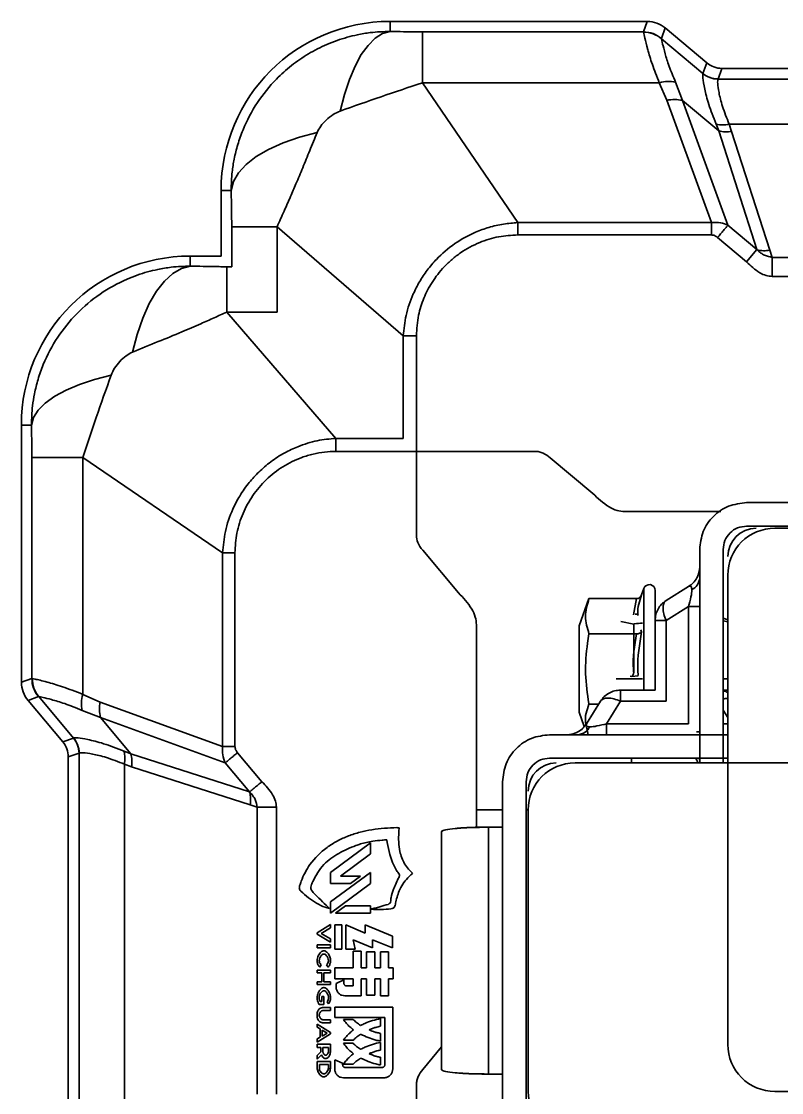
# Model space of a CAD drawing. Header units: millimetres. Extents: x 0 to 420, y 0 to 297.
# Drawn here: x 267.177 to 267.987, y 150.846 to 151.987 of the extents above; entities that cross this region are included whole.
import ezdxf

# ---------------------------------------------------------------- set-up
doc = ezdxf.new("R2010")
doc.units = ezdxf.units.MM

msp = doc.modelspace()

# ---------------------------------------------------------------- linework, layer by layer
at = {"color": 7, "linetype": 'Continuous', "lineweight": 35}
for p, q in [((267.8439, 151.9873), (267.5698, 151.9873)), ((267.5698, 151.9766), (267.5698, 151.9873)), ((267.8398, 151.9762), (267.8439, 151.9873)), ((267.8591, 151.9691), (267.8631, 151.9803)), ((267.9074, 151.9431), (267.8631, 151.9803)), ((267.6044, 151.9219), (267.6044, 151.9762)), ((267.6044, 151.9762), (267.8398, 151.9762)), ((267.8398, 151.9758), (267.8398, 151.9762)), ((267.8591, 151.9688), (267.8591, 151.9691)), ((267.9032, 151.9318), (267.8591, 151.9688)), ((267.9074, 151.9431), (267.9032, 151.9318)), ((267.9234, 151.9373), (267.9193, 151.9259)), ((268.3361, 151.9373), (267.9234, 151.9373)), ((267.9032, 151.9317), (267.9032, 151.9318)), ((267.9193, 151.9258), (267.9193, 151.9259)), ((268.3403, 151.9258), (267.9193, 151.9258)), ((267.7059, 151.773), (267.6044, 151.9219)), ((267.8567, 151.9219), (267.6044, 151.9219)), ((267.8649, 151.9033), (267.8567, 151.9219)), ((267.8814, 151.9032), (267.874, 151.9227)), ((267.9124, 151.773), (267.8649, 151.9033)), ((267.9298, 151.7702), (267.8814, 151.9032)), ((267.8814, 151.9032), (267.9201, 151.8707)), ((267.9201, 151.8707), (267.9172, 151.878)), ((267.9312, 151.8777), (267.9338, 151.8701)), ((268.3283, 151.8777), (267.9312, 151.8777)), ((267.9201, 151.8707), (267.9608, 151.7442)), ((267.9338, 151.8701), (267.9745, 151.7436)), ((267.3898, 151.8073), (267.3898, 151.7373)), ((267.4005, 151.8073), (267.3898, 151.8073)), ((267.4495, 151.7684), (267.4012, 151.7684)), ((267.4012, 151.7259), (267.4012, 151.7684)), ((267.5839, 151.6523), (267.4495, 151.7684)), ((267.4495, 151.7684), (267.4495, 151.6776)), ((267.7059, 151.7598), (267.7059, 151.773)), ((267.9124, 151.773), (267.7059, 151.773)), ((267.9608, 151.7442), (267.9298, 151.7702)), ((267.9124, 151.7598), (267.7059, 151.7598)), ((267.9498, 151.7311), (267.9188, 151.7571)), ((267.9498, 151.7311), (267.9608, 151.7442)), ((267.9745, 151.7436), (267.977, 151.7359)), ((267.357, 151.7266), (267.357, 151.7373)), ((267.3898, 151.7373), (267.357, 151.7373)), ((267.977, 151.7156), (267.977, 151.7359)), ((268.2825, 151.7359), (267.977, 151.7359)), ((267.3959, 151.7259), (267.4012, 151.7259)), ((268.2825, 151.7156), (267.977, 151.7156)), ((267.512, 151.5431), (267.3959, 151.6776)), ((267.4495, 151.6776), (267.3959, 151.6776)), ((267.5979, 151.6523), (267.5839, 151.6523)), ((267.5839, 151.6523), (267.5839, 151.5431)), ((267.5979, 151.6523), (267.5979, 151.4398)), ((267.177, 151.5573), (267.177, 151.2832)), ((267.1877, 151.5573), (267.177, 151.5573)), ((267.512, 151.5292), (267.512, 151.5431)), ((267.5839, 151.5431), (267.512, 151.5431)), ((267.7245, 151.5292), (267.512, 151.5292)), ((267.2425, 151.5227), (267.1882, 151.5227)), ((267.1882, 151.2873), (267.1882, 151.5227)), ((267.3914, 151.4212), (267.2425, 151.5227)), ((267.2425, 151.5227), (267.2425, 151.2703)), ((267.7858, 151.4844), (267.7405, 151.5224)), ((267.9498, 151.4746), (268.3098, 151.4746)), ((267.9222, 151.4651), (267.82, 151.4651)), ((268.3098, 151.4496), (267.9498, 151.4496)), ((268.2798, 151.4473), (267.9798, 151.4473)), ((267.4046, 151.4212), (267.3914, 151.4212)), ((267.3914, 151.4212), (267.3914, 151.2147)), ((267.4046, 151.4212), (267.4046, 151.2147)), ((267.6046, 151.4239), (267.6427, 151.3785)), ((267.8998, 151.1973), (267.8998, 151.4246)), ((267.9248, 151.4246), (267.9248, 151.1973)), ((267.8991, 151.4004), (267.8973, 151.3956)), ((267.8996, 151.4035), (267.8983, 151.3973)), ((267.8994, 151.4035), (267.8991, 151.4011)), ((267.8992, 151.3994), (267.8998, 151.4064)), ((267.9298, 151.3973), (267.9298, 150.8973)), ((267.8403, 151.3832), (267.8378, 151.3764)), ((267.8403, 151.3832), (267.8403, 151.2748)), ((267.8523, 151.3811), (267.8523, 151.349)), ((267.888, 151.3852), (267.864, 151.3702)), ((267.7818, 151.3724), (267.7713, 151.3433)), ((267.8326, 151.3724), (267.7818, 151.3724)), ((267.8294, 151.3549), (267.8326, 151.3724)), ((267.888, 151.364), (267.864, 151.349)), ((267.888, 151.239), (267.888, 151.364)), ((267.8311, 151.3558), (267.8336, 151.3558)), ((267.8523, 151.3558), (267.8532, 151.3558)), ((267.6619, 151.3443), (267.6619, 151.1473)), ((267.7713, 151.2513), (267.7713, 151.3433)), ((267.8157, 151.3479), (267.8295, 151.3452)), ((267.8295, 151.2945), (267.8295, 151.3452)), ((267.864, 151.349), (267.8523, 151.349)), ((267.8523, 151.349), (267.8523, 151.2748)), ((267.864, 151.349), (267.864, 151.263)), ((267.9298, 151.3497), (267.9248, 151.3515)), ((267.9248, 151.3485), (267.9298, 151.3476)), ((267.8326, 151.3348), (267.7818, 151.3348)), ((267.8372, 151.3389), (267.8378, 151.3369)), ((267.1882, 151.2873), (267.177, 151.2832)), ((267.1882, 151.2873), (267.1886, 151.2872)), ((267.8388, 151.2868), (267.8108, 151.2868)), ((267.8275, 151.2893), (267.8255, 151.2897)), ((267.8341, 151.2902), (267.8275, 151.2893)), ((267.9298, 151.2868), (267.9248, 151.2868)), ((267.8153, 151.263), (267.8153, 151.2748)), ((267.8523, 151.2748), (267.8153, 151.2748)), ((267.9298, 151.2748), (267.9248, 151.2748)), ((267.1841, 151.2639), (267.1952, 151.268)), ((267.1841, 151.2639), (267.2212, 151.2197)), ((267.1952, 151.268), (267.1955, 151.268)), ((267.1955, 151.268), (267.2326, 151.2238)), ((267.2425, 151.2703), (267.2611, 151.2621)), ((267.2611, 151.2621), (267.3914, 151.2147)), ((267.7791, 151.239), (267.7941, 151.263)), ((267.8003, 151.239), (267.8153, 151.263)), ((267.864, 151.263), (267.8153, 151.263)), ((267.2612, 151.2456), (267.2417, 151.253)), ((267.7713, 151.2513), (267.7768, 151.2362)), ((267.7921, 151.2598), (267.7818, 151.2598)), ((267.9298, 151.2455), (267.9248, 151.2535)), ((267.3942, 151.1972), (267.2612, 151.2456)), ((267.2612, 151.2456), (267.2936, 151.207)), ((267.7791, 151.2385), (267.7791, 151.239)), ((267.8003, 151.239), (267.888, 151.239)), ((267.9248, 151.239), (267.9298, 151.239)), ((267.7398, 151.2273), (267.9298, 151.2273)), ((267.7671, 151.2288), (267.7609, 151.2275)), ((267.7688, 151.2298), (267.7639, 151.228)), ((267.7788, 151.2383), (267.7773, 151.2365)), ((267.7808, 151.2273), (267.7791, 151.2359)), ((267.2212, 151.2197), (267.2326, 151.2238)), ((267.2326, 151.2238), (267.2327, 151.2239)), ((267.227, 151.2036), (267.2384, 151.2078)), ((267.2385, 151.2078), (267.2384, 151.2078)), ((267.2385, 151.2078), (267.2385, 150.7868)), ((267.2864, 151.2098), (267.2936, 151.207)), ((267.2936, 151.207), (267.4202, 151.1663)), ((267.3914, 151.2147), (267.4046, 151.2147)), ((267.4073, 151.2082), (267.4333, 151.1773)), ((267.227, 151.2036), (267.227, 150.791)), ((267.2867, 151.1959), (267.2867, 150.7987)), ((267.2942, 151.1932), (267.2867, 151.1959)), ((267.4207, 151.1525), (267.2942, 151.1932)), ((267.3942, 151.1972), (267.4202, 151.1663)), ((267.7398, 151.2023), (267.9298, 151.2023)), ((268.267, 151.1973), (267.767, 151.1973)), ((267.827, 151.2023), (267.827, 151.1973)), ((267.8973, 151.199), (267.8979, 151.1973)), ((267.8991, 151.2023), (267.8998, 151.1999)), ((267.6898, 150.8173), (267.6898, 151.1773)), ((267.7148, 151.1773), (267.7148, 150.8173)), ((267.4284, 151.1501), (267.4207, 151.1525)), ((267.4488, 151.1501), (267.4284, 151.1501)), ((267.4284, 151.1501), (267.4284, 150.8445)), ((267.4488, 151.1501), (267.4488, 150.8445)), ((267.6619, 151.1473), (267.6898, 151.1473)), ((267.6898, 151.1473), (267.6619, 151.1473)), ((267.6619, 151.1473), (267.6619, 151.1286)), ((267.7148, 151.1473), (267.717, 151.1473)), ((267.717, 151.1473), (267.7148, 151.1473)), ((267.717, 151.1473), (267.717, 150.8473)), ((267.6748, 151.1288), (267.6898, 151.1288)), ((267.6748, 150.8657), (267.6748, 151.1287)), ((267.6748, 151.1287), (267.6898, 151.1287)), ((267.6248, 151.1241), (267.6248, 151.1242)), ((267.6248, 151.1241), (267.6248, 150.8704)), ((267.5063, 151.0807), (267.5489, 151.1122)), ((267.5489, 151.1122), (267.5489, 151.1004)), ((267.5489, 151.1004), (267.517, 151.0767)), ((267.5063, 151.0491), (267.5489, 151.0807)), ((267.5063, 151.0688), (267.5063, 151.0807)), ((267.5489, 151.0807), (267.5489, 151.0688)), ((267.5489, 151.0688), (267.5063, 151.0373)), ((267.5276, 151.0688), (267.5063, 151.0688)), ((267.517, 151.0767), (267.5383, 151.0767)), ((267.5383, 151.0767), (267.5276, 151.0688)), ((267.5063, 151.0373), (267.5063, 151.0491)), ((267.5116, 151.0373), (267.5223, 151.0451)), ((267.5223, 151.0451), (267.5489, 151.0451)), ((267.5489, 151.0451), (267.5489, 151.0373)), ((267.5489, 151.0373), (267.5116, 151.0373)), ((267.4923, 151.0164), (267.5063, 151.025)), ((267.5063, 151.025), (267.5063, 151.0215)), ((267.5109, 151.0247), (267.5185, 151.0247)), ((267.5109, 150.9987), (267.5109, 151.0247)), ((267.5185, 151.0247), (267.5185, 150.9987)), ((267.5226, 151.0247), (267.5434, 151.0159)), ((267.5226, 150.9987), (267.5226, 151.0247)), ((267.5434, 151.0247), (267.5725, 151.0127)), ((267.5434, 151.0159), (267.5434, 151.0247)), ((267.4923, 151.0148), (267.4923, 151.0164)), ((267.5063, 151.0062), (267.4923, 151.0148)), ((267.5063, 151.0215), (267.4964, 151.0156)), ((267.4964, 151.0156), (267.5063, 151.0097)), ((267.5725, 151.0127), (267.5725, 151.0001)), ((267.4923, 151.0036), (267.5063, 151.0036)), ((267.4923, 151.0003), (267.4923, 151.0036)), ((267.5063, 151.0003), (267.4923, 151.0003)), ((267.5063, 151.0097), (267.5063, 151.0062)), ((267.5063, 151.0036), (267.5063, 151.0003)), ((267.5304, 151.0089), (267.5328, 150.9987)), ((267.5512, 151.0004), (267.5304, 151.0089)), ((267.5512, 151.0089), (267.5512, 151.0004)), ((267.5725, 151.0001), (267.5512, 151.0089)), ((267.5185, 150.9987), (267.5109, 150.9987)), ((267.5328, 150.9987), (267.5226, 150.9987)), ((267.5307, 150.9968), (267.5391, 150.9968)), ((267.5307, 150.9791), (267.5307, 150.9968)), ((267.5391, 150.9968), (267.5391, 150.9791)), ((267.5449, 150.996), (267.5536, 150.996)), ((267.5449, 150.9791), (267.5449, 150.996)), ((267.5536, 150.996), (267.5536, 150.9791)), ((267.5597, 150.9961), (267.5681, 150.9961)), ((267.5597, 150.9791), (267.5597, 150.9961)), ((267.5681, 150.9961), (267.5681, 150.9791)), ((267.4923, 150.9766), (267.5063, 150.9766)), ((267.4923, 150.9735), (267.4923, 150.9766)), ((267.4964, 150.9821), (267.4949, 150.9796)), ((267.5038, 150.9796), (267.5022, 150.9821)), ((267.5063, 150.9766), (267.5063, 150.9735)), ((267.5109, 150.9791), (267.5307, 150.9791)), ((267.5109, 150.9672), (267.5109, 150.9791)), ((267.5391, 150.9791), (267.5449, 150.9791)), ((267.5536, 150.9791), (267.5597, 150.9791)), ((267.5681, 150.9791), (267.573, 150.9791)), ((267.573, 150.9791), (267.573, 150.9672)), ((267.4973, 150.9735), (267.4923, 150.9735)), ((267.4973, 150.9642), (267.4973, 150.9735)), ((267.4994, 150.9735), (267.4994, 150.9642)), ((267.5063, 150.9735), (267.4994, 150.9735)), ((267.5307, 150.9672), (267.5109, 150.9672)), ((267.5123, 150.9623), (267.5207, 150.966)), ((267.5207, 150.966), (267.5207, 150.9625)), ((267.5307, 150.9599), (267.5307, 150.9672)), ((267.5391, 150.9672), (267.5391, 150.9492)), ((267.5449, 150.9672), (267.5391, 150.9672)), ((267.5449, 150.95), (267.5449, 150.9672)), ((267.5536, 150.9672), (267.5536, 150.95)), ((267.5597, 150.9672), (267.5536, 150.9672)), ((267.5597, 150.9492), (267.5597, 150.9672)), ((267.5681, 150.9672), (267.5681, 150.9492)), ((267.573, 150.9672), (267.5681, 150.9672)), ((267.4923, 150.9642), (267.4973, 150.9642)), ((267.4923, 150.9611), (267.4923, 150.9642)), ((267.5063, 150.9611), (267.4923, 150.9611)), ((267.4994, 150.9642), (267.5063, 150.9642)), ((267.5063, 150.9642), (267.5063, 150.9611)), ((267.5123, 150.9585), (267.5123, 150.9623)), ((267.5231, 150.9599), (267.5307, 150.9599)), ((267.4954, 150.9432), (267.4972, 150.9432)), ((267.4972, 150.9484), (267.4992, 150.9484)), ((267.4972, 150.9432), (267.4972, 150.9484)), ((267.4992, 150.9484), (267.4992, 150.94)), ((267.5044, 150.9406), (267.5027, 150.9427)), ((267.5391, 150.9492), (267.5217, 150.9492)), ((267.5536, 150.95), (267.5449, 150.95)), ((267.5681, 150.9492), (267.5597, 150.9492)), ((267.4992, 150.94), (267.4942, 150.94)), ((267.4979, 150.9366), (267.5063, 150.9366)), ((267.5063, 150.9334), (267.4985, 150.9334)), ((267.5063, 150.9366), (267.5063, 150.9334)), ((267.5109, 150.9261), (267.5109, 150.9372)), ((267.5109, 150.9372), (267.5727, 150.9372)), ((267.5727, 150.9372), (267.5727, 150.8712)), ((267.4923, 150.919), (267.5063, 150.9102)), ((267.4923, 150.9156), (267.4923, 150.919)), ((267.5063, 150.9205), (267.4979, 150.9205)), ((267.4985, 150.9236), (267.5063, 150.9236)), ((267.5063, 150.9236), (267.5063, 150.9205)), ((267.5642, 150.9261), (267.5109, 150.9261)), ((267.5202, 150.924), (267.5304, 150.924)), ((267.5595, 150.9249), (267.5595, 150.9167)), ((267.5642, 150.8756), (267.5642, 150.9261)), ((267.4954, 150.9138), (267.4923, 150.9156)), ((267.5063, 150.9086), (267.4923, 150.8998)), ((267.4954, 150.9051), (267.4954, 150.9138)), ((267.4974, 150.9126), (267.5029, 150.9094)), ((267.4974, 150.9062), (267.4974, 150.9126)), ((267.5029, 150.9094), (267.4974, 150.9062)), ((267.5063, 150.9102), (267.5063, 150.9086)), ((267.5595, 150.9091), (267.5595, 150.9009)), ((267.4923, 150.9032), (267.4954, 150.9051)), ((267.4923, 150.8998), (267.4923, 150.9032)), ((267.4923, 150.8975), (267.5063, 150.8975)), ((267.4923, 150.8942), (267.4923, 150.8975)), ((267.5063, 150.8975), (267.5063, 150.8895)), ((267.5304, 150.9018), (267.5202, 150.9018)), ((267.5202, 150.8986), (267.5304, 150.8986)), ((267.5595, 150.8995), (267.5595, 150.8913)), ((267.4962, 150.8942), (267.4923, 150.8942)), ((267.4923, 150.8857), (267.4962, 150.8895)), ((267.4967, 150.8863), (267.4923, 150.8818)), ((267.4923, 150.8818), (267.4923, 150.8857)), ((267.4962, 150.8904), (267.4962, 150.8942)), ((267.4982, 150.8942), (267.5042, 150.8942)), ((267.4982, 150.8905), (267.4982, 150.8942)), ((267.5042, 150.8942), (267.5042, 150.89)), ((267.6248, 150.8947), (267.6046, 150.8707)), ((267.4923, 150.8792), (267.5063, 150.8792)), ((267.4923, 150.8715), (267.4923, 150.8792)), ((267.4945, 150.8718), (267.4945, 150.876)), ((267.4945, 150.876), (267.5041, 150.876)), ((267.5041, 150.876), (267.5041, 150.8721)), ((267.5063, 150.8792), (267.5063, 150.8721)), ((267.5109, 150.8809), (267.5193, 150.8774)), ((267.5109, 150.8712), (267.5109, 150.8809)), ((267.5193, 150.8774), (267.5193, 150.8756)), ((267.5304, 150.8764), (267.5202, 150.8764)), ((267.5595, 150.8836), (267.5595, 150.8755)), ((267.5049, 150.8711), (267.5066, 150.8723)), ((267.522, 150.8728), (267.5615, 150.8728)), ((267.6748, 150.8657), (267.6898, 150.8657)), ((267.5632, 150.8618), (267.5202, 150.8618)), ((267.5979, 150.8548), (267.5979, 150.6423)), ((267.9798, 150.8473), (268.2798, 150.8473))]:
    msp.add_line(p, q, dxfattribs=at)
at = {"color": 7, "linetype": 'Continuous', "lineweight": 35, "flags": 128}
for points in [[(267.5166, 151.8918), (267.5212, 151.9094), (267.5265, 151.9254), (267.5325, 151.9397), (267.5392, 151.9519), (267.5464, 151.9618), (267.554, 151.9693), (267.5618, 151.9743), (267.5698, 151.9766)], [(267.4921, 151.869), (267.4732, 151.864), (267.4558, 151.858), (267.4404, 151.851), (267.4272, 151.8433), (267.4164, 151.8349), (267.4083, 151.826), (267.4029, 151.8167), (267.4005, 151.8073)], [(267.2954, 151.635), (267.3004, 151.6539), (267.3064, 151.6712), (267.3133, 151.6866), (267.3211, 151.6998), (267.3295, 151.7106), (267.3384, 151.7188), (267.3476, 151.7241), (267.357, 151.7266)], [(267.2726, 151.6104), (267.255, 151.6059), (267.2389, 151.6006), (267.2246, 151.5945), (267.2125, 151.5879), (267.2025, 151.5807), (267.195, 151.5731), (267.19, 151.5653), (267.1877, 151.5573)]]:
    msp.add_lwpolyline(points, dxfattribs=at)
at = {"color": 7, "linetype": 'Continuous', "lineweight": 35}
for centre, radius, start, end in [((267.5698, 151.8073), 0.18, 90, 180), ((267.8398, 151.9461), 0.03, 50.0586, 89.9414), ((267.8399, 151.9458), 0.03, 50.2501, 90.141), ((267.8669, 151.8904), 0.033, 77.4981, 107.8428), ((267.9193, 151.951), 0.025, 230.0586, 269.9414), ((267.9193, 151.9509), 0.025, 230.0357, 269.9067), ((267.8729, 151.8678), 0.0363, 76.4299, 102.6632), ((267.9248, 151.9062), 0.0292, 254.9938, 282.6645), ((267.9282, 151.8998), 0.0302, 254.4497, 280.7966), ((267.9689, 151.7732), 0.0302, 254.4498, 280.7965), ((267.357, 151.5573), 0.18, 90, 180), ((267.9798, 151.3973), 0.05, 90, 180), ((267.9598, 151.4173), 0.03, 90, 180), ((267.8461, 151.3811), 0.00619, 0, 160), ((267.2182, 151.2873), 0.03, 180.0586, 219.9414), ((267.2186, 151.2872), 0.03, 179.859, 219.7499), ((267.2739, 151.2602), 0.033, 162.1572, 192.5019), ((267.2965, 151.2542), 0.0363, 167.3368, 193.5701), ((267.2134, 151.2077), 0.025, 0.0586, 39.9414), ((267.2135, 151.2078), 0.025, 0.0933, 39.9643), ((267.2581, 151.2023), 0.0292, 347.3355, 15.0062), ((267.2646, 151.1989), 0.0302, 349.2034, 15.5503), ((267.767, 151.1473), 0.05, 90, 180), ((267.747, 151.1673), 0.03, 90, 180), ((267.3911, 151.1582), 0.0302, 349.2033, 15.5504), ((267.9798, 150.8973), 0.05, 180, 270), ((267.767, 150.8473), 0.05, 180, 270)]:
    msp.add_arc(centre, radius, start, end, dxfattribs=at)
for centre, major_axis, start_param, end_param in [((267.8438, 151.9573), (0.0103, 0.0282), 5.934618, 6.631752), ((267.9235, 151.9623), (0.0086, 0.0235), 2.793026, 3.49016), ((267.2071, 151.2832), (0.0282, 0.0103), 2.793026, 3.49016), ((267.202, 151.2036), (0.0235, 0.0086), 5.934618, 6.631752)]:
    msp.add_ellipse(centre, major_axis=major_axis, ratio=0.998448, start_param=start_param, end_param=end_param, dxfattribs=at)
for points, knots in [([(267.4005, 151.8073), (267.4007, 151.8139), (267.401, 151.825), (267.4037, 151.8413), (267.4074, 151.8564), (267.4147, 151.8769), (267.4275, 151.9012), (267.4458, 151.9238), (267.4646, 151.9407), (267.4826, 151.9531), (267.4992, 151.9616), (267.5132, 151.9671), (267.5241, 151.9705), (267.5359, 151.9734), (267.5511, 151.976), (267.5627, 151.9764), (267.5698, 151.9766)], [0, 0, 0, 0, 0.073966, 0.126209, 0.185583, 0.248629, 0.372147, 0.493376, 0.574928, 0.656955, 0.739459, 0.783742, 0.826761, 0.868517, 0.920624, 1, 1, 1, 1]), ([(267.5698, 151.9766), (267.5745, 151.9765), (267.583, 151.9764), (267.5946, 151.9762), (267.6015, 151.9762), (267.6044, 151.9762)], [0, 0, 0, 0, 0.426106, 0.75777, 1, 1, 1, 1]), ([(267.8567, 151.9219), (267.8541, 151.9287), (267.8488, 151.9421), (267.8441, 151.9583), (267.8409, 151.9709), (267.8402, 151.9741), (267.8398, 151.9758)], [0, 0, 0, 0, 0.238868, 0.471709, 0.726257, 1, 1, 1, 1]), ([(267.8591, 151.9688), (267.8594, 151.9674), (267.8599, 151.9646), (267.8626, 151.9538), (267.8667, 151.94), (267.8716, 151.9285), (267.874, 151.9227)], [0, 0, 0, 0, 0.27715, 0.53382, 0.766156, 1, 1, 1, 1]), ([(267.9172, 151.878), (267.9144, 151.8852), (267.9088, 151.8996), (267.9048, 151.9163), (267.9028, 151.9281), (267.9031, 151.9305), (267.9032, 151.9317)], [0, 0, 0, 0, 0.247618, 0.49308, 0.751102, 1, 1, 1, 1]), ([(267.9193, 151.9258), (267.919, 151.9247), (267.9186, 151.9225), (267.9201, 151.912), (267.9234, 151.8974), (267.9286, 151.8843), (267.9312, 151.8777)], [0, 0, 0, 0, 0.262701, 0.5010045, 0.7506862, 1, 1, 1, 1]), ([(267.6044, 151.9219), (267.5897, 151.917), (267.5604, 151.9073), (267.5312, 151.8969), (267.5166, 151.8918)], [0, 0, 0, 0, 0.502691, 1, 1, 1, 1]), ([(267.5166, 151.8918), (267.5141, 151.8906), (267.5088, 151.8882), (267.5019, 151.8826), (267.4958, 151.8762), (267.4933, 151.8713), (267.4921, 151.869)], [0, 0, 0, 0, 0.242294, 0.509366, 0.771567, 1, 1, 1, 1]), ([(267.4921, 151.869), (267.4895, 151.8625), (267.4844, 151.8501), (267.477, 151.8318), (267.4701, 151.8153), (267.4635, 151.7999), (267.4566, 151.7845), (267.4519, 151.774), (267.4495, 151.7684)], [0, 0, 0, 0, 0.191169, 0.37068, 0.538766, 0.672129, 0.825955, 1, 1, 1, 1]), ([(267.4012, 151.7684), (267.4012, 151.7688), (267.4011, 151.7725), (267.401, 151.7859), (267.4007, 151.7981), (267.4005, 151.8073)], [0, 0, 0, 0, 0.030601, 0.265216, 1, 1, 1, 1]), ([(267.4011, 151.7706), (267.4012, 151.7701), (267.4012, 151.7693), (267.4013, 151.7686), (267.4013, 151.7685), (267.4014, 151.7684)], [0, 0, 0, 0, 0.56153, 0.792581, 1, 1, 1, 1]), ([(267.7059, 151.773), (267.7009, 151.7726), (267.6904, 151.7717), (267.6753, 151.7682), (267.6576, 151.7618), (267.6382, 151.7511), (267.6213, 151.7367), (267.6093, 151.7225), (267.601, 151.7101), (267.5929, 151.6942), (267.5863, 151.6749), (267.5847, 151.6596), (267.5839, 151.6523)], [0, 0, 0, 0, 0.0807277, 0.1668448, 0.2472628, 0.3806547, 0.517772, 0.598864, 0.6777449, 0.7544784, 0.883127, 1, 1, 1, 1]), ([(267.9298, 151.7702), (267.9273, 151.7712), (267.9219, 151.7734), (267.9157, 151.7731), (267.9124, 151.773)], [0, 0, 0, 0, 0.466493, 1, 1, 1, 1]), ([(267.9124, 151.773), (267.9124, 151.771), (267.9124, 151.767), (267.9124, 151.7622), (267.9124, 151.7598)], [0, 0, 0, 0, 0.506963, 1, 1, 1, 1]), ([(267.9298, 151.7702), (267.9292, 151.7694), (267.9279, 151.7679), (267.9252, 151.7647), (267.9221, 151.761), (267.9199, 151.7584), (267.9188, 151.7571)], [0, 0, 0, 0, 0.245847, 0.499999, 0.754151, 1, 1, 1, 1]), ([(267.7059, 151.7598), (267.6991, 151.7594), (267.6852, 151.7586), (267.6645, 151.7521), (267.648, 151.7433), (267.6358, 151.7339), (267.6251, 151.7238), (267.6144, 151.7101), (267.6054, 151.6926), (267.5992, 151.6734), (267.5983, 151.6597), (267.5979, 151.6523)], [0, 0, 0, 0, 0.120461, 0.246403, 0.382818, 0.450919, 0.519058, 0.644752, 0.756806, 0.869265, 1, 1, 1, 1]), ([(267.9124, 151.7598), (267.9129, 151.7597), (267.9141, 151.7597), (267.9163, 151.7589), (267.9178, 151.7578), (267.9188, 151.7571)], [0, 0, 0, 0, 0.232062, 0.478453, 1, 1, 1, 1]), ([(267.977, 151.7359), (267.9743, 151.7365), (267.97, 151.7375), (267.9645, 151.7405), (267.9621, 151.7429), (267.9608, 151.7442)], [0, 0, 0, 0, 0.4521486, 0.7055371, 1, 1, 1, 1]), ([(267.977, 151.7156), (267.9748, 151.7158), (267.9701, 151.7162), (267.9603, 151.721), (267.9541, 151.7269), (267.9498, 151.7311)], [0, 0, 0, 0, 0.209288, 0.438923, 1, 1, 1, 1]), ([(267.1877, 151.5573), (267.1879, 151.5641), (267.1883, 151.5753), (267.191, 151.5915), (267.1946, 151.6063), (267.2019, 151.6269), (267.2148, 151.6512), (267.2353, 151.6766), (267.2604, 151.6977), (267.283, 151.7102), (267.3004, 151.7171), (267.3113, 151.7205), (267.3234, 151.7234), (267.3386, 151.726), (267.3502, 151.7264), (267.357, 151.7266)], [0, 0, 0, 0, 0.076443, 0.126237, 0.185346, 0.248673, 0.371897, 0.493418, 0.615548, 0.739261, 0.783292, 0.826338, 0.868398, 0.923222, 1, 1, 1, 1]), ([(267.357, 151.7266), (267.366, 151.7264), (267.3772, 151.7261), (267.39, 151.726), (267.3939, 151.7259), (267.3954, 151.7259), (267.3959, 151.7259)], [0, 0, 0, 0, 0.712288, 0.891315, 0.960245, 1, 1, 1, 1]), ([(267.3959, 151.7257), (267.3958, 151.7257), (267.3957, 151.7258), (267.395, 151.7258), (267.3943, 151.7259), (267.3937, 151.7259)], [0, 0, 0, 0, 0.207126, 0.438229, 1, 1, 1, 1]), ([(267.3959, 151.6776), (267.3959, 151.6843), (267.3959, 151.6979), (267.3959, 151.7126), (267.3959, 151.7228), (267.3959, 151.7249), (267.3959, 151.7259)], [0, 0, 0, 0, 0.247804, 0.5, 0.752196, 1, 1, 1, 1]), ([(267.3959, 151.6776), (267.3914, 151.6756), (267.3824, 151.6715), (267.3697, 151.6659), (267.3581, 151.6609), (267.343, 151.6544), (267.3219, 151.6457), (267.3045, 151.6387), (267.2954, 151.635)], [0, 0, 0, 0, 0.140816, 0.284488, 0.382285, 0.482496, 0.729213, 1, 1, 1, 1]), ([(267.2954, 151.635), (267.2931, 151.6338), (267.2881, 151.6312), (267.2817, 151.6252), (267.2761, 151.6182), (267.2737, 151.6129), (267.2726, 151.6104)], [0, 0, 0, 0, 0.228464, 0.490672, 0.757738, 1, 1, 1, 1]), ([(267.2726, 151.6104), (267.2673, 151.5954), (267.2569, 151.5661), (267.2472, 151.5369), (267.2425, 151.5227)], [0, 0, 0, 0, 0.513929, 1, 1, 1, 1]), ([(267.1882, 151.5227), (267.1882, 151.5254), (267.1881, 151.5321), (267.188, 151.5437), (267.1878, 151.5524), (267.1877, 151.5573)], [0, 0, 0, 0, 0.2265988, 0.561025, 1, 1, 1, 1]), ([(267.512, 151.5431), (267.5054, 151.5425), (267.4916, 151.5411), (267.4733, 151.5353), (267.4568, 151.5276), (267.4427, 151.5186), (267.4302, 151.5078), (267.419, 151.4957), (267.4097, 151.4824), (267.4006, 151.465), (267.3936, 151.4448), (267.3921, 151.4288), (267.3914, 151.4212)], [0, 0, 0, 0, 0.105818, 0.221247, 0.303726, 0.397637, 0.486458, 0.56599, 0.660847, 0.744444, 0.877991, 1, 1, 1, 1]), ([(267.512, 151.5292), (267.508, 151.529), (267.5, 151.5288), (267.4878, 151.5266), (267.4726, 151.522), (267.4552, 151.5135), (267.4375, 151.4996), (267.4231, 151.4826), (267.4125, 151.4633), (267.4058, 151.4426), (267.405, 151.4282), (267.4046, 151.4212)], [0, 0, 0, 0, 0.070722, 0.143758, 0.21913, 0.352151, 0.485358, 0.616819, 0.745052, 0.874872, 1, 1, 1, 1]), ([(267.7405, 151.5224), (267.738, 151.5242), (267.7344, 151.5269), (267.7287, 151.5289), (267.7259, 151.5291), (267.7245, 151.5292)], [0, 0, 0, 0, 0.51551, 0.767405, 1, 1, 1, 1]), ([(267.82, 151.4651), (267.8172, 151.4654), (267.8113, 151.4659), (267.799, 151.4719), (267.7913, 151.4792), (267.7858, 151.4844)], [0, 0, 0, 0, 0.211639, 0.442849, 1, 1, 1, 1]), ([(267.5979, 151.4398), (267.5982, 151.4372), (267.599, 151.4313), (267.6026, 151.4265), (267.6046, 151.4239)], [0, 0, 0, 0, 0.448587, 1, 1, 1, 1]), ([(267.8988, 151.3997), (267.8982, 151.3979), (267.8968, 151.394), (267.8931, 151.389), (267.8897, 151.3865), (267.888, 151.3852)], [0, 0, 0, 0, 0.315477, 0.657739, 1, 1, 1, 1]), ([(267.8998, 151.3946), (267.8993, 151.3918), (267.8983, 151.3867), (267.8935, 151.383), (267.8913, 151.3814)], [0, 0, 0, 0, 0.559996, 1, 1, 1, 1]), ([(267.6427, 151.3785), (267.6478, 151.3731), (267.6551, 151.3654), (267.6611, 151.3531), (267.6617, 151.3472), (267.6619, 151.3443)], [0, 0, 0, 0, 0.554868, 0.787217, 1, 1, 1, 1]), ([(267.8378, 151.3764), (267.8378, 151.3764), (267.8376, 151.3758), (267.837, 151.3747), (267.8357, 151.3734), (267.8342, 151.3725), (267.8331, 151.3724), (267.8326, 151.3724)], [0, 0, 0, 0, 0.006713, 0.267679, 0.528689, 0.76386, 1, 1, 1, 1]), ([(267.8378, 151.3764), (267.8356, 151.3697), (267.8331, 151.3623), (267.834, 151.3549), (267.8341, 151.3542)], [0, 0, 0, 0, 0.89712, 1, 1, 1, 1]), ([(267.888, 151.3852), (267.8889, 151.3856), (267.8902, 151.3861), (267.8912, 151.3841), (267.8913, 151.3823), (267.8913, 151.3814)], [0, 0, 0, 0, 0.551614, 0.784825, 1, 1, 1, 1]), ([(267.8913, 151.3814), (267.8913, 151.3803), (267.8912, 151.3782), (267.8902, 151.3722), (267.8889, 151.3674), (267.888, 151.364)], [0, 0, 0, 0, 0.2151838, 0.4483868, 1, 1, 1, 1]), ([(267.7818, 151.3348), (267.78, 151.341), (267.7763, 151.3535), (267.78, 151.366), (267.7818, 151.3724)], [0, 0, 0, 0, 0.4912125, 1, 1, 1, 1]), ([(267.8295, 151.3452), (267.8298, 151.3453), (267.8328, 151.3458), (267.8359, 151.3461), (267.8388, 151.3463)], [0, 0, 0, 0, 0.077868, 1, 1, 1, 1]), ([(267.7818, 151.2598), (267.7818, 151.26), (267.7799, 151.2707), (267.7772, 151.2925), (267.7789, 151.3175), (267.7813, 151.3315), (267.7818, 151.3348)], [0, 0, 0, 0, 0.009604, 0.432631, 0.866873, 1, 1, 1, 1]), ([(267.8294, 151.2944), (267.8293, 151.2954), (267.828, 151.3088), (267.8304, 151.3223), (267.8326, 151.3348)], [0, 0, 0, 0, 0.069168, 1, 1, 1, 1]), ([(267.8378, 151.3369), (267.8378, 151.3368), (267.8376, 151.3366), (267.837, 151.336), (267.8357, 151.3354), (267.8342, 151.3349), (267.8331, 151.3349), (267.8326, 151.3348)], [0, 0, 0, 0, 0.006713, 0.267679, 0.528689, 0.76386, 1, 1, 1, 1]), ([(267.8378, 151.3369), (267.8356, 151.3237), (267.8331, 151.3082), (267.834, 151.2927), (267.8342, 151.2905)], [0, 0, 0, 0, 0.854431, 1, 1, 1, 1]), ([(267.1886, 151.2872), (267.1894, 151.2871), (267.1911, 151.2867), (267.1967, 151.2854), (267.2037, 151.2836), (267.2119, 151.2813), (267.2238, 151.2776), (267.2349, 151.2733), (267.2425, 151.2703)], [0, 0, 0, 0, 0.166395, 0.326802, 0.479925, 0.610174, 0.735331, 1, 1, 1, 1]), ([(267.8275, 151.2893), (267.8275, 151.2893), (267.8278, 151.2895), (267.8283, 151.2901), (267.829, 151.2913), (267.8294, 151.2928), (267.8295, 151.2939), (267.8295, 151.2945)], [0, 0, 0, 0, 0.006713, 0.267679, 0.528689, 0.76386, 1, 1, 1, 1]), ([(267.9298, 151.2721), (267.9282, 151.2729), (267.9266, 151.2738), (267.9249, 151.274), (267.9248, 151.274)], [0, 0, 0, 0, 0.943843, 1, 1, 1, 1]), ([(267.2417, 151.253), (267.2384, 151.2545), (267.2319, 151.2573), (267.2232, 151.2605), (267.2155, 151.263), (267.2071, 151.2653), (267.1991, 151.2673), (267.1967, 151.2677), (267.1955, 151.268)], [0, 0, 0, 0, 0.128995, 0.260465, 0.386664, 0.51504, 0.752772, 1, 1, 1, 1]), ([(267.9298, 151.266), (267.9285, 151.266), (267.9269, 151.266), (267.9251, 151.2653), (267.9248, 151.2651)], [0, 0, 0, 0, 0.812945, 1, 1, 1, 1]), ([(267.7786, 151.2387), (267.7784, 151.2394), (267.7769, 151.2464), (267.7795, 151.2534), (267.7818, 151.2598)], [0, 0, 0, 0, 0.092162, 1, 1, 1, 1]), ([(267.783, 151.2357), (267.7821, 151.2358), (267.7803, 151.2359), (267.7785, 151.2367), (267.7789, 151.2378), (267.7791, 151.2385)], [0, 0, 0, 0, 0.2439025, 0.508229, 1, 1, 1, 1]), ([(267.8003, 151.239), (267.797, 151.2381), (267.7922, 151.2369), (267.7862, 151.2359), (267.784, 151.2358), (267.783, 151.2357)], [0, 0, 0, 0, 0.551614, 0.784825, 1, 1, 1, 1]), ([(267.7772, 151.2367), (267.7765, 151.2358), (267.7746, 151.2333), (267.7716, 151.231), (267.7692, 151.2301), (267.7687, 151.2299)], [0, 0, 0, 0, 0.294463, 0.87052, 1, 1, 1, 1]), ([(267.7697, 151.2273), (267.7725, 151.2278), (267.7776, 151.2287), (267.7813, 151.2336), (267.783, 151.2357)], [0, 0, 0, 0, 0.559996, 1, 1, 1, 1]), ([(267.8998, 151.2305), (267.8996, 151.2305), (267.8992, 151.2305), (267.8978, 151.2305), (267.8965, 151.2305), (267.8965, 151.2305)], [0, 0, 0, 0, 0.491056, 0.982112, 1, 1, 1, 1]), ([(267.2327, 151.2239), (267.2338, 151.224), (267.2361, 151.2243), (267.2474, 151.2224), (267.2639, 151.2185), (267.2788, 151.2128), (267.2864, 151.2098)], [0, 0, 0, 0, 0.2474427, 0.4865597, 0.7402703, 1, 1, 1, 1]), ([(267.2867, 151.1959), (267.2801, 151.1985), (267.2669, 151.2037), (267.2523, 151.207), (267.2418, 151.2085), (267.2397, 151.208), (267.2385, 151.2078)], [0, 0, 0, 0, 0.249344, 0.499045, 0.737295, 1, 1, 1, 1]), ([(267.3914, 151.2147), (267.3912, 151.2117), (267.3909, 151.2055), (267.3931, 151.2), (267.3942, 151.1972)], [0, 0, 0, 0, 0.487848, 1, 1, 1, 1]), ([(267.4073, 151.2082), (267.406, 151.2071), (267.4034, 151.205), (267.3997, 151.2019), (267.3964, 151.1991), (267.3949, 151.1979), (267.3942, 151.1972)], [0, 0, 0, 0, 0.245849, 0.500001, 0.754152, 1, 1, 1, 1]), ([(267.4073, 151.2082), (267.4065, 151.2092), (267.4055, 151.2107), (267.4047, 151.213), (267.4046, 151.2141), (267.4046, 151.2147)], [0, 0, 0, 0, 0.521782, 0.769325, 1, 1, 1, 1]), ([(267.8951, 151.2023), (267.8957, 151.2017), (267.8966, 151.2006), (267.897, 151.1994), (267.8972, 151.1989)], [0, 0, 0, 0, 0.640183, 1, 1, 1, 1]), ([(267.4333, 151.1773), (267.432, 151.1762), (267.4293, 151.174), (267.4257, 151.1709), (267.4224, 151.1682), (267.4209, 151.1669), (267.4202, 151.1663)], [0, 0, 0, 0, 0.245848, 0.5, 0.754152, 1, 1, 1, 1]), ([(267.4333, 151.1773), (267.4374, 151.1729), (267.4433, 151.1668), (267.4481, 151.157), (267.4485, 151.1523), (267.4488, 151.1501)], [0, 0, 0, 0, 0.558619, 0.78934, 1, 1, 1, 1]), ([(267.4202, 151.1663), (267.4214, 151.165), (267.4238, 151.1626), (267.4269, 151.1571), (267.4278, 151.1528), (267.4284, 151.1501)], [0, 0, 0, 0, 0.294463, 0.5478516, 1, 1, 1, 1]), ([(267.4735, 151.0664), (267.474, 151.068), (267.4767, 151.0759), (267.4846, 151.0911), (267.4989, 151.1052), (267.5135, 151.1143), (267.5254, 151.1197), (267.5378, 151.1236), (267.555, 151.1274), (267.5682, 151.1279), (267.5771, 151.1283)], [0, 0, 0, 0, 0.03865, 0.194338, 0.392706, 0.493149, 0.593544, 0.693896, 0.794211, 1, 1, 1, 1]), ([(267.5771, 151.1283), (267.5773, 151.1283), (267.5777, 151.1283), (267.5785, 151.1282), (267.5791, 151.1282), (267.5795, 151.1281)], [0, 0, 0, 0, 0.252501, 0.504816, 1, 1, 1, 1]), ([(267.5795, 151.1281), (267.5794, 151.1265), (267.5787, 151.1181), (267.5789, 151.1072), (267.5828, 151.0939), (267.5875, 151.0858), (267.5924, 151.0811), (267.5939, 151.0797)], [0, 0, 0, 0, 0.095059, 0.477947, 0.614031, 0.878763, 1, 1, 1, 1]), ([(267.6748, 151.1287), (267.6684, 151.1287), (267.6587, 151.1286), (267.647, 151.128), (267.6371, 151.1273), (267.63, 151.1263), (267.6255, 151.1252), (267.6251, 151.1245), (267.6248, 151.1241)], [0, 0, 0, 0, 0.242279, 0.369203, 0.49965, 0.729414, 0.842683, 1, 1, 1, 1]), ([(267.6248, 151.1242), (267.625, 151.1246), (267.6255, 151.1253), (267.6281, 151.1259), (267.6292, 151.1261)], [0, 0, 0, 0, 0.581362, 1, 1, 1, 1]), ([(267.6394, 151.1275), (267.6419, 151.1277), (267.647, 151.1281), (267.6587, 151.1287), (267.6684, 151.1288), (267.6748, 151.1288)], [0, 0, 0, 0, 0.261071, 0.515092, 1, 1, 1, 1]), ([(267.5664, 151.1155), (267.5647, 151.1153), (267.5598, 151.1149), (267.5525, 151.1141), (267.5448, 151.1126), (267.5404, 151.1115), (267.5382, 151.1109)], [0, 0, 0, 0, 0.174669, 0.524102, 0.761562, 1, 1, 1, 1]), ([(267.5668, 151.1124), (267.5667, 151.1128), (267.5666, 151.1135), (267.5665, 151.1145), (267.5664, 151.1151), (267.5664, 151.1155)], [0, 0, 0, 0, 0.400257, 0.699592, 1, 1, 1, 1]), ([(267.5382, 151.1109), (267.5366, 151.1103), (267.5287, 151.1076), (267.5179, 151.1029), (267.5067, 151.0957), (267.4962, 151.0867), (267.4901, 151.0764), (267.4861, 151.068), (267.4853, 151.0654), (267.4854, 151.0633), (267.4868, 151.0603), (267.4938, 151.0533), (267.5003, 151.047), (267.5054, 151.0421)], [0, 0, 0, 0, 0.048169, 0.241379, 0.33788, 0.433916, 0.639701, 0.675797, 0.701807, 0.718369, 0.734888, 0.796355, 1, 1, 1, 1]), ([(267.5796, 151.0787), (267.5786, 151.08), (267.5758, 151.0839), (267.5724, 151.091), (267.5692, 151.1009), (267.5677, 151.1081), (267.5668, 151.1124)], [0, 0, 0, 0, 0.137822, 0.39048, 0.642641, 1, 1, 1, 1]), ([(267.5939, 151.0797), (267.5927, 151.0786), (267.5871, 151.0737), (267.5798, 151.0638), (267.5771, 151.0537), (267.5759, 151.0492)], [0, 0, 0, 0, 0.138986, 0.611917, 1, 1, 1, 1]), ([(267.5794, 151.0756), (267.5796, 151.0761), (267.5799, 151.0768), (267.5799, 151.0777), (267.5798, 151.0783), (267.5797, 151.0786), (267.5796, 151.0787)], [0, 0, 0, 0, 0.465921, 0.719479, 0.884635, 1, 1, 1, 1]), ([(267.5704, 151.0489), (267.5705, 151.0506), (267.5711, 151.0553), (267.574, 151.0643), (267.5774, 151.0713), (267.5794, 151.0756)], [0, 0, 0, 0, 0.177002, 0.501951, 1, 1, 1, 1]), ([(267.4749, 151.0605), (267.4744, 151.061), (267.4736, 151.0619), (267.4731, 151.0635), (267.4731, 151.065), (267.4734, 151.0659), (267.4735, 151.0664)], [0, 0, 0, 0, 0.319453, 0.543111, 0.766311, 1, 1, 1, 1]), ([(267.5054, 151.0421), (267.5037, 151.0425), (267.4989, 151.0438), (267.4914, 151.0478), (267.4826, 151.0534), (267.4775, 151.0581), (267.4749, 151.0605)], [0, 0, 0, 0, 0.138868, 0.417722, 0.706333, 1, 1, 1, 1]), ([(267.5759, 151.0492), (267.5756, 151.0475), (267.5754, 151.0455), (267.5741, 151.0433), (267.5728, 151.0424), (267.5681, 151.0413), (267.5602, 151.041), (267.553, 151.0412), (267.5493, 151.0414)], [0, 0, 0, 0, 0.160025, 0.196998, 0.234195, 0.311686, 0.649476, 1, 1, 1, 1]), ([(267.5493, 151.0414), (267.5509, 151.0418), (267.5541, 151.0427), (267.5603, 151.0444), (267.5648, 151.0458), (267.5677, 151.0466)], [0, 0, 0, 0, 0.261065, 0.522123, 1, 1, 1, 1]), ([(267.5677, 151.0466), (267.5682, 151.0469), (267.569, 151.0472), (267.5698, 151.0479), (267.5703, 151.0485), (267.5703, 151.0488), (267.5704, 151.0489)], [0, 0, 0, 0, 0.414045, 0.74912, 0.885678, 1, 1, 1, 1]), ([(267.4949, 150.9796), (267.4941, 150.9806), (267.4927, 150.9825), (267.492, 150.9861), (267.4925, 150.99), (267.494, 150.9932), (267.496, 150.9956), (267.4975, 150.9967), (267.499, 150.9971), (267.5003, 150.997), (267.5019, 150.9962), (267.504, 150.9942), (267.5058, 150.9908), (267.5067, 150.9867), (267.506, 150.983), (267.5048, 150.9808), (267.5039, 150.9798), (267.5038, 150.9796)], [0, 0, 0, 0, 0.08519, 0.168963, 0.246186, 0.360946, 0.418211, 0.462463, 0.491745, 0.521214, 0.557381, 0.617071, 0.720017, 0.827682, 0.905205, 0.982624, 1, 1, 1, 1]), ([(267.5022, 150.9821), (267.5027, 150.9827), (267.5037, 150.9839), (267.5043, 150.9861), (267.5041, 150.9886), (267.5032, 150.9908), (267.5018, 150.9925), (267.5006, 150.9934), (267.4996, 150.9937), (267.4986, 150.9937), (267.4974, 150.9931), (267.4961, 150.9917), (267.4948, 150.9895), (267.4942, 150.9868), (267.4947, 150.9844), (267.4956, 150.983), (267.4962, 150.9823), (267.4964, 150.9821)], [0, 0, 0, 0, 0.079836, 0.158698, 0.232948, 0.337554, 0.41275, 0.456024, 0.489191, 0.522624, 0.56103, 0.622793, 0.723203, 0.826712, 0.901133, 0.975506, 1, 1, 1, 1]), ([(267.4942, 150.94), (267.4935, 150.9415), (267.4921, 150.9442), (267.4921, 150.949), (267.4935, 150.9529), (267.4954, 150.9557), (267.4971, 150.9572), (267.4984, 150.9578), (267.4996, 150.9579), (267.5009, 150.9575), (267.5026, 150.9564), (267.5047, 150.9537), (267.5063, 150.95), (267.5066, 150.9458), (267.5057, 150.9427), (267.5048, 150.9412), (267.5044, 150.9406)], [0, 0, 0, 0, 0.120432, 0.213162, 0.331684, 0.413005, 0.455865, 0.488872, 0.514902, 0.540892, 0.583063, 0.658706, 0.781016, 0.867724, 0.954736, 1, 1, 1, 1]), ([(267.5027, 150.9427), (267.5032, 150.9434), (267.504, 150.9448), (267.5044, 150.9473), (267.5039, 150.9499), (267.5029, 150.952), (267.5016, 150.9535), (267.5006, 150.9543), (267.4996, 150.9546), (267.4986, 150.9545), (267.4975, 150.9539), (267.496, 150.9526), (267.4948, 150.9504), (267.4941, 150.9476), (267.4945, 150.9452), (267.4951, 150.9438), (267.4954, 150.9432)], [0, 0, 0, 0, 0.08987, 0.176538, 0.263027, 0.362446, 0.423179, 0.470099, 0.500982, 0.532068, 0.57022, 0.633522, 0.742023, 0.836258, 0.931198, 1, 1, 1, 1]), ([(267.5217, 150.9492), (267.5206, 150.9493), (267.5185, 150.9495), (267.5157, 150.9511), (267.5136, 150.9535), (267.5125, 150.9561), (267.5124, 150.9578), (267.5123, 150.9585)], [0, 0, 0, 0, 0.218278, 0.435149, 0.644163, 0.864466, 1, 1, 1, 1]), ([(267.5207, 150.9625), (267.5207, 150.9622), (267.5208, 150.9615), (267.5212, 150.9608), (267.5218, 150.9602), (267.5224, 150.9599), (267.5229, 150.9599), (267.5231, 150.9599)], [0, 0, 0, 0, 0.272758, 0.457842, 0.644353, 0.8509, 1, 1, 1, 1]), ([(267.4979, 150.9205), (267.4975, 150.9205), (267.4965, 150.9206), (267.4949, 150.9214), (267.4935, 150.9228), (267.4924, 150.925), (267.4921, 150.9282), (267.4922, 150.9314), (267.4933, 150.9341), (267.4948, 150.9356), (267.4965, 150.9364), (267.4975, 150.9365), (267.4979, 150.9366)], [0, 0, 0, 0, 0.057396, 0.142461, 0.228893, 0.320305, 0.471061, 0.658867, 0.756094, 0.853964, 0.944424, 1, 1, 1, 1]), ([(267.4985, 150.9334), (267.4982, 150.9334), (267.4974, 150.9333), (267.4962, 150.9326), (267.4951, 150.9314), (267.4944, 150.9297), (267.4943, 150.9279), (267.4948, 150.9263), (267.4958, 150.9249), (267.4969, 150.924), (267.4979, 150.9237), (267.4984, 150.9236), (267.4985, 150.9236)], [0, 0, 0, 0, 0.075155, 0.16832, 0.291124, 0.415852, 0.54785, 0.661465, 0.788026, 0.890381, 0.967538, 1, 1, 1, 1]), ([(267.5309, 150.9129), (267.5296, 150.9139), (267.5269, 150.916), (267.5233, 150.9197), (267.5212, 150.9226), (267.5202, 150.924)], [0, 0, 0, 0, 0.322168, 0.658364, 1, 1, 1, 1]), ([(267.5304, 150.924), (267.5316, 150.9229), (267.5335, 150.9212), (267.5363, 150.9191), (267.5378, 150.9181), (267.5385, 150.9176)], [0, 0, 0, 0, 0.482099, 0.740834, 1, 1, 1, 1]), ([(267.5385, 150.9176), (267.54, 150.9183), (267.5441, 150.9203), (267.5511, 150.923), (267.5566, 150.9242), (267.5595, 150.9249)], [0, 0, 0, 0, 0.225098, 0.610129, 1, 1, 1, 1]), ([(267.5202, 150.9018), (267.5212, 150.9032), (267.5232, 150.9059), (267.5268, 150.9096), (267.5295, 150.9118), (267.5309, 150.9129)], [0, 0, 0, 0, 0.323845, 0.659773, 1, 1, 1, 1]), ([(267.5385, 150.9082), (267.5372, 150.9072), (267.535, 150.9058), (267.5324, 150.9036), (267.5311, 150.9024), (267.5304, 150.9018)], [0, 0, 0, 0, 0.48414, 0.741719, 1, 1, 1, 1]), ([(267.5595, 150.9009), (267.5578, 150.9012), (267.5534, 150.9022), (267.5464, 150.9045), (267.5412, 150.9069), (267.5385, 150.9082)], [0, 0, 0, 0, 0.2252791, 0.6105552, 1, 1, 1, 1]), ([(267.5595, 150.9167), (267.5578, 150.9164), (267.555, 150.9157), (267.551, 150.9143), (267.5486, 150.9133), (267.5475, 150.9129)], [0, 0, 0, 0, 0.397021, 0.698347, 1, 1, 1, 1]), ([(267.5475, 150.9129), (267.549, 150.9123), (267.5517, 150.9112), (267.5557, 150.9099), (267.5582, 150.9094), (267.5595, 150.9091)], [0, 0, 0, 0, 0.3966683, 0.6972353, 1, 1, 1, 1]), ([(267.5309, 150.8875), (267.5296, 150.8885), (267.5269, 150.8906), (267.5233, 150.8943), (267.5212, 150.8971), (267.5202, 150.8986)], [0, 0, 0, 0, 0.323586, 0.659323, 1, 1, 1, 1]), ([(267.5304, 150.8986), (267.5316, 150.8974), (267.5335, 150.8957), (267.5363, 150.8937), (267.5378, 150.8927), (267.5385, 150.8922)], [0, 0, 0, 0, 0.484106, 0.741689, 1, 1, 1, 1]), ([(267.5385, 150.8922), (267.54, 150.8929), (267.5441, 150.8949), (267.5511, 150.8976), (267.5566, 150.8989), (267.5595, 150.8995)], [0, 0, 0, 0, 0.225097, 0.610128, 1, 1, 1, 1]), ([(267.4962, 150.8895), (267.4962, 150.8896), (267.4962, 150.8897), (267.4962, 150.89), (267.4962, 150.8902), (267.4962, 150.8904)], [0, 0, 0, 0, 0.253407, 0.506797, 1, 1, 1, 1]), ([(267.5063, 150.8895), (267.5062, 150.8887), (267.506, 150.8868), (267.5049, 150.8847), (267.5035, 150.8832), (267.5024, 150.8825), (267.5014, 150.8823), (267.5002, 150.8825), (267.4988, 150.8832), (267.4974, 150.8845), (267.4969, 150.8857), (267.4967, 150.8863)], [0, 0, 0, 0, 0.147974, 0.353463, 0.450206, 0.530143, 0.591907, 0.65363, 0.750939, 0.887099, 1, 1, 1, 1]), ([(267.5042, 150.89), (267.5042, 150.8896), (267.5041, 150.8888), (267.5037, 150.888), (267.5034, 150.8874), (267.5031, 150.887), (267.5028, 150.8867), (267.5024, 150.8862), (267.5019, 150.8859), (267.5014, 150.8858), (267.5011, 150.8858), (267.5007, 150.8858), (267.5003, 150.886), (267.4999, 150.8863), (267.4996, 150.8866), (267.4994, 150.887), (267.4992, 150.8873), (267.499, 150.8877), (267.4988, 150.888), (267.4986, 150.8884), (267.4985, 150.8888), (267.4983, 150.8892), (267.4983, 150.8896), (267.4982, 150.89), (267.4982, 150.8903), (267.4982, 150.8905)], [0, 0, 0, 0, 0.104931, 0.188559, 0.230252, 0.271948, 0.313654, 0.355384, 0.425825, 0.468883, 0.490273, 0.510955, 0.563746, 0.591003, 0.644663, 0.671402, 0.698138, 0.751654, 0.778385, 0.805115, 0.858613, 0.885344, 0.912077, 0.955815, 1, 1, 1, 1]), ([(267.5202, 150.8764), (267.5212, 150.8777), (267.5232, 150.8805), (267.5268, 150.8842), (267.5295, 150.8864), (267.5309, 150.8875)], [0, 0, 0, 0, 0.322508, 0.65906, 1, 1, 1, 1]), ([(267.5595, 150.8913), (267.5578, 150.8909), (267.555, 150.8903), (267.551, 150.8889), (267.5486, 150.888), (267.5475, 150.8875)], [0, 0, 0, 0, 0.397481, 0.698479, 1, 1, 1, 1]), ([(267.5475, 150.8875), (267.549, 150.8869), (267.5517, 150.8857), (267.5557, 150.8844), (267.5582, 150.8839), (267.5595, 150.8836)], [0, 0, 0, 0, 0.395845, 0.696793, 1, 1, 1, 1]), ([(267.5193, 150.8756), (267.5194, 150.8753), (267.5194, 150.8746), (267.5199, 150.8737), (267.5207, 150.8731), (267.5214, 150.8729), (267.5218, 150.8729), (267.522, 150.8728)], [0, 0, 0, 0, 0.23459, 0.46963, 0.6837, 0.878789, 1, 1, 1, 1]), ([(267.5385, 150.8828), (267.5372, 150.8819), (267.535, 150.8804), (267.5324, 150.8782), (267.5311, 150.877), (267.5304, 150.8764)], [0, 0, 0, 0, 0.481223, 0.740091, 1, 1, 1, 1]), ([(267.5595, 150.8755), (267.5578, 150.8758), (267.5534, 150.8768), (267.5464, 150.8791), (267.5412, 150.8816), (267.5385, 150.8828)], [0, 0, 0, 0, 0.22528, 0.610558, 1, 1, 1, 1]), ([(267.5615, 150.8728), (267.5618, 150.8729), (267.5624, 150.8729), (267.5633, 150.8734), (267.5638, 150.8741), (267.5641, 150.8749), (267.5642, 150.8754), (267.5642, 150.8756)], [0, 0, 0, 0, 0.215909, 0.431679, 0.642748, 0.836136, 1, 1, 1, 1]), ([(267.5063, 150.8721), (267.5062, 150.8713), (267.506, 150.8691), (267.5045, 150.8662), (267.5025, 150.8641), (267.5009, 150.8631), (267.4995, 150.8627), (267.498, 150.8629), (267.4962, 150.8639), (267.4942, 150.866), (267.4927, 150.8687), (267.4924, 150.8708), (267.4923, 150.8715)], [0, 0, 0, 0, 0.103068, 0.272975, 0.380129, 0.450745, 0.504132, 0.557726, 0.630958, 0.750137, 0.907593, 1, 1, 1, 1]), ([(267.5041, 150.8721), (267.504, 150.8715), (267.5039, 150.8701), (267.5028, 150.8682), (267.5015, 150.8668), (267.5003, 150.8661), (267.4993, 150.866), (267.4982, 150.8662), (267.4969, 150.8669), (267.4956, 150.8683), (267.4947, 150.8701), (267.4946, 150.8713), (267.4945, 150.8718)], [0, 0, 0, 0, 0.1075224, 0.2690228, 0.3804701, 0.4521632, 0.5086198, 0.5651881, 0.646662, 0.7753631, 0.9104849, 1, 1, 1, 1]), ([(267.5202, 150.8618), (267.5191, 150.8619), (267.517, 150.8621), (267.5142, 150.8637), (267.5121, 150.8661), (267.511, 150.8688), (267.5109, 150.8705), (267.5109, 150.8712)], [0, 0, 0, 0, 0.2170333, 0.4326676, 0.6405791, 0.8596486, 1, 1, 1, 1]), ([(267.5727, 150.8712), (267.5726, 150.8701), (267.5724, 150.8679), (267.5707, 150.8651), (267.5683, 150.863), (267.5656, 150.8619), (267.5639, 150.8618), (267.5632, 150.8618)], [0, 0, 0, 0, 0.220827, 0.440436, 0.651052, 0.864309, 1, 1, 1, 1]), ([(267.6046, 150.8707), (267.6028, 150.8683), (267.6002, 150.8646), (267.5982, 150.859), (267.598, 150.8561), (267.5979, 150.8548)], [0, 0, 0, 0, 0.5155101, 0.7674046, 1, 1, 1, 1]), ([(267.6292, 150.8686), (267.6281, 150.8688), (267.6255, 150.8694), (267.625, 150.8701), (267.6248, 150.8704)], [0, 0, 0, 0, 0.418606, 1, 1, 1, 1]), ([(267.6248, 150.8704), (267.6251, 150.87), (267.6255, 150.8693), (267.63, 150.8682), (267.6371, 150.8672), (267.647, 150.8665), (267.6587, 150.8659), (267.6684, 150.8658), (267.6748, 150.8657)], [0, 0, 0, 0, 0.157309, 0.270586, 0.50035, 0.630794, 0.757716, 1, 1, 1, 1]), ([(267.6748, 150.8658), (267.6684, 150.8659), (267.6587, 150.866), (267.647, 150.8666), (267.6419, 150.867), (267.6394, 150.8672)], [0, 0, 0, 0, 0.484898, 0.738922, 1, 1, 1, 1])]:
    msp.add_open_spline(points, degree=3, knots=knots, dxfattribs=at)
for points in [[(267.8998, 151.4246), (267.9005, 151.4311), (267.902, 151.4442), (267.9136, 151.4608), (267.9301, 151.4723), (267.9432, 151.4738), (267.9498, 151.4746)], [(267.9498, 151.4496), (267.9465, 151.4492), (267.9399, 151.4485), (267.9317, 151.4427), (267.9259, 151.4344), (267.9251, 151.4279), (267.9248, 151.4246)], [(267.864, 151.3702), (267.8623, 151.369), (267.8589, 151.3665), (267.8552, 151.3613), (267.8527, 151.3553), (267.8524, 151.3511), (267.8523, 151.349)], [(267.864, 151.3702), (267.8631, 151.3693), (267.8612, 151.3676), (267.8605, 151.3625), (267.8612, 151.3561), (267.8631, 151.3514), (267.864, 151.349)], [(267.888, 151.364), (267.8897, 151.364), (267.8931, 151.364), (267.8968, 151.364), (267.8993, 151.364), (267.8996, 151.364), (267.8998, 151.364)], [(267.7941, 151.263), (267.7954, 151.2648), (267.7979, 151.2682), (267.8031, 151.2719), (267.809, 151.2743), (267.8132, 151.2746), (267.8153, 151.2748)], [(267.8153, 151.263), (267.813, 151.264), (267.8082, 151.2658), (267.8019, 151.2666), (267.7968, 151.2658), (267.795, 151.264), (267.7941, 151.263)], [(267.8003, 151.2273), (267.8003, 151.2275), (267.8003, 151.2278), (267.8003, 151.2302), (267.8003, 151.2339), (267.8003, 151.2373), (267.8003, 151.239)], [(267.6898, 151.1773), (267.6905, 151.1838), (267.692, 151.197), (267.7036, 151.2135), (267.7201, 151.225), (267.7332, 151.2265), (267.7398, 151.2273)], [(267.7148, 151.1773), (267.7151, 151.1806), (267.7159, 151.1871), (267.7217, 151.1954), (267.7299, 151.2012), (267.7365, 151.2019), (267.7398, 151.2023)]]:
    msp.add_open_spline(points, degree=3, dxfattribs=at)

doc.saveas('drawing.dxf')
